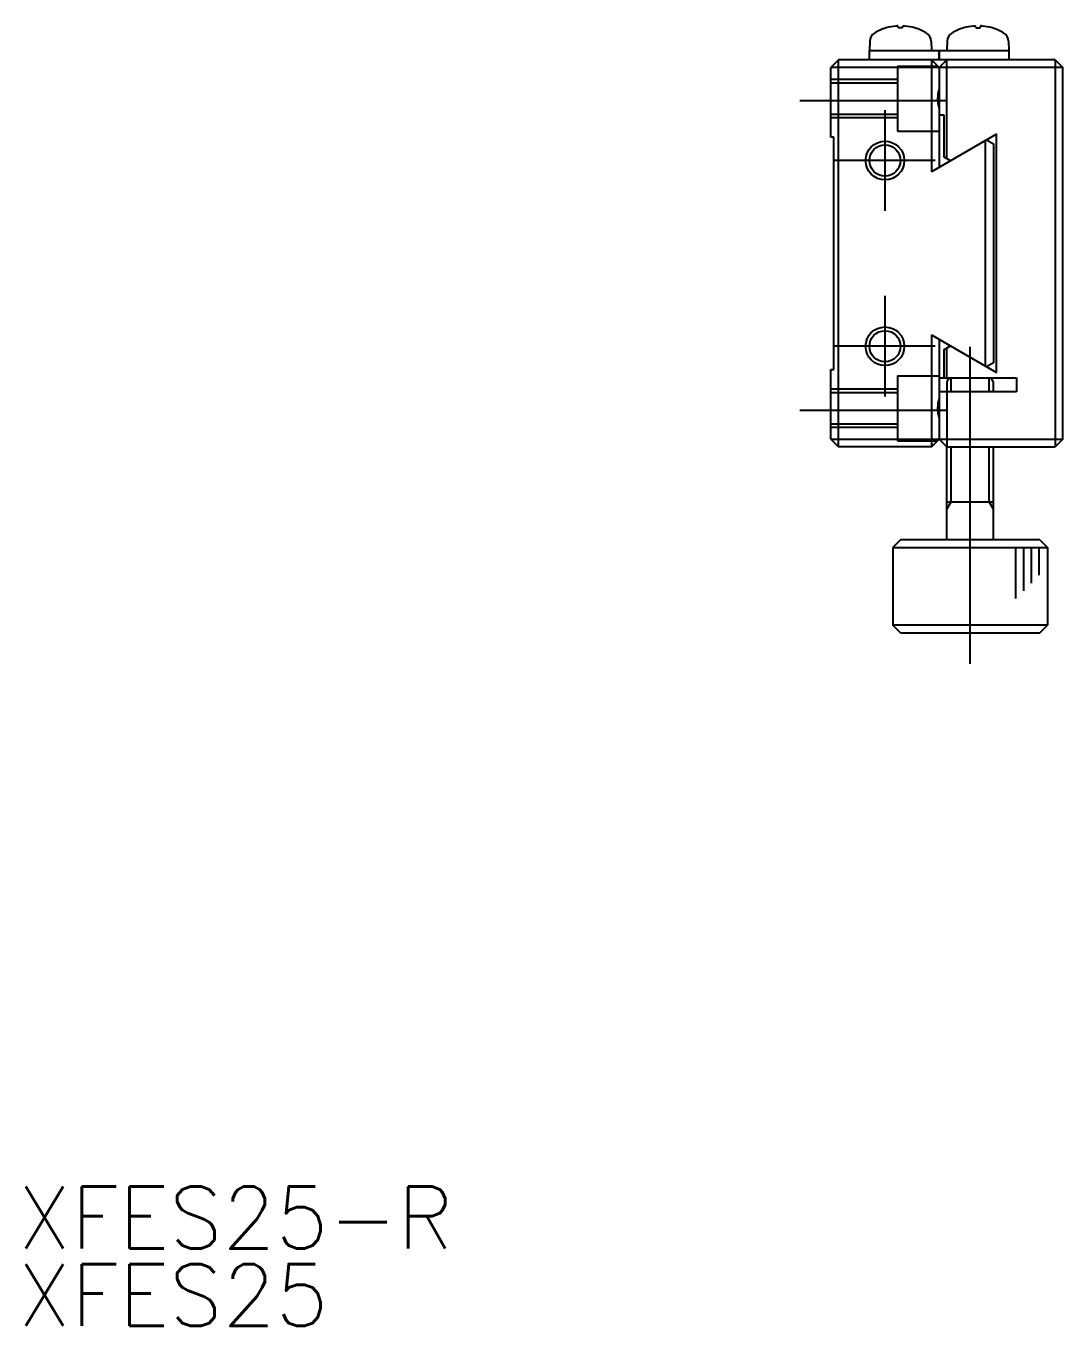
# Model space of a CAD drawing. Extents: x 1 to 191, y 0 to 116.
# Drawn here: x 0.5 to 67.5, y 0 to 84 of the extents above; entities that cross this region are included whole.
import ezdxf

# ---------------------------------------------------------------- set-up
doc = ezdxf.new("R2010")
doc.units = 0
doc.linetypes.add('CENTER', pattern=[50.8, 31.75, -6.35, 6.35, -6.35])
doc.linetypes.add('DASHED', pattern=[19.05, 12.7, -6.35])
doc.layers.get('0').update_dxf_attribs({"linetype": 'CONTINUOUS'})
doc.layers.add('CENTER', color=1, linetype='CENTER')
doc.styles.get("Standard").update_dxf_attribs({"font": 'txt.shx', "height": 3, "bigfont": 'bigfont.shx'})

# ---------------------------------------------------------------- blocks, each defined once
blk = doc.blocks.new('*U1')
at = {"color": 7, "linetype": 'CONTINUOUS'}
blk.add_text('XFES25-R', height=4, dxfattribs=at).set_placement((0, 5))
blk = doc.blocks.new('*U2')
at = {"color": 7, "linetype": 'CONTINUOUS'}
blk.add_text('XFES25', height=4, dxfattribs=at).set_placement((0, 0))

msp = doc.modelspace()

# ---------------------------------------------------------------- linework, layer by layer
at = {"color": 7, "linetype": 'CONTINUOUS'}
for p, q in [((56.085, 83.838), (56.084, 83.838)), ((56.864, 83.838), (56.84, 83.958)), ((57.141, 83.838), (56.864, 83.838)), ((57.141, 83.838), (57.165, 83.958)), ((57.921, 83.838), (57.92, 83.838)), ((61.084, 83.838), (61.085, 83.838)), ((61.864, 83.838), (61.84, 83.958)), ((61.864, 83.838), (62.141, 83.838)), ((62.141, 83.838), (62.165, 83.958)), ((62.92, 83.838), (62.921, 83.838)), ((55.024, 82.979), (55.002, 82.375)), ((55.002, 82.375), (64.002, 82.375)), ((55.002, 81.775), (55.002, 82.375)), ((58.981, 82.979), (59.002, 82.375)), ((59.502, 81.775), (59.502, 82.375)), ((59.502, 82.375), (59.502, 81.775)), ((60.024, 82.979), (60.002, 82.375)), ((63.981, 82.979), (64.002, 82.375)), ((64.002, 82.375), (64.002, 81.775)), ((53.002, 81.775), (52.502, 81.275)), ((53.002, 56.775), (53.002, 81.775)), ((67.002, 81.775), (53.002, 81.775)), ((59.502, 81.275), (59.002, 81.775)), ((59.002, 81.775), (59.002, 74.542)), ((59.502, 81.275), (60.002, 81.775)), ((60.002, 75.388), (60.002, 81.775)), ((67.002, 81.775), (67.002, 56.775)), ((67.002, 81.775), (67.502, 81.275)), ((52.502, 76.775), (52.502, 81.275)), ((67.502, 81.275), (52.502, 81.275)), ((59.502, 81.275), (59.502, 74.831)), ((59.502, 81.275), (59.502, 78.217)), ((67.502, 57.275), (67.502, 81.275)), ((67.502, 76.775), (67.502, 81.275)), ((59.502, 78.217), (59.802, 78.217)), ((59.802, 78.217), (59.802, 75.504)), ((52.702, 76.775), (52.502, 76.775)), ((52.702, 61.775), (52.702, 76.775)), ((63.202, 76.967), (59.002, 74.542)), ((62.502, 61.987), (62.502, 76.563)), ((62.569, 76.601), (63.002, 76.351)), ((63.202, 61.583), (63.202, 76.967)), ((63.002, 76.351), (63.002, 62.199)), ((60.235, 75.254), (59.802, 75.504)), ((59.002, 64.008), (63.202, 61.583)), ((59.002, 64.008), (59.002, 56.775)), ((59.502, 63.72), (59.502, 57.275)), ((59.802, 63.046), (60.235, 63.296)), ((59.802, 63.046), (59.802, 61.233)), ((60.002, 61.233), (60.002, 63.162)), ((63.002, 62.199), (62.569, 61.949)), ((52.502, 57.275), (52.502, 61.775)), ((52.502, 61.775), (52.702, 61.775)), ((59.502, 61.233), (64.502, 61.233)), ((60.002, 60.933), (60.002, 56.775)), ((63.002, 60.333), (63.002, 60.933)), ((64.502, 61.233), (64.502, 60.333)), ((64.502, 60.333), (59.502, 60.333)), ((52.502, 57.275), (67.502, 57.275)), ((52.502, 57.275), (53.002, 56.775)), ((59.002, 56.775), (59.502, 57.275)), ((60.002, 56.775), (59.502, 57.275)), ((67.502, 57.275), (67.002, 56.775)), ((59.002, 56.775), (53.002, 56.775)), ((60.002, 56.775), (67.002, 56.775)), ((60.002, 50.775), (60.002, 56.775)), ((63.002, 50.775), (63.002, 56.775)), ((60.002, 53.233), (63.002, 53.233)), ((57.002, 50.775), (56.502, 50.275)), ((66.002, 50.775), (57.002, 50.775)), ((66.002, 50.775), (66.502, 50.275)), ((56.502, 50.275), (66.502, 50.275)), ((56.502, 50.275), (56.502, 45.275)), ((66.502, 50.275), (66.502, 45.275)), ((66.502, 45.275), (56.502, 45.275)), ((57.002, 44.775), (56.502, 45.275)), ((57.002, 44.775), (66.002, 44.775)), ((66.002, 44.775), (66.502, 45.275))]:
    msp.add_line(p, q, dxfattribs=at)
at = {"color": 3, "linetype": 'DASHED'}
for p, q in [((56.802, 81.375), (56.802, 77.175)), ((56.802, 81.375), (59.402, 81.375)), ((52.502, 80.525), (56.802, 80.525)), ((52.502, 80.282), (56.802, 80.282)), ((52.502, 78.269), (56.802, 78.269)), ((56.802, 78.025), (52.502, 78.025)), ((56.802, 77.175), (59.502, 77.175)), ((56.802, 61.375), (56.802, 57.175)), ((56.802, 61.375), (59.502, 61.375)), ((52.502, 60.525), (56.802, 60.525)), ((52.502, 60.282), (56.802, 60.282)), ((52.502, 58.269), (56.802, 58.269)), ((56.802, 58.025), (52.502, 58.025)), ((56.802, 57.175), (59.402, 57.175))]:
    msp.add_line(p, q, dxfattribs=at)
at = {"color": 3, "linetype": 'CONTINUOUS'}
for p, q in [((60.273, 60.333), (60.273, 61.233)), ((62.732, 60.333), (62.732, 61.233)), ((60.273, 53.233), (60.273, 56.775)), ((62.732, 53.233), (62.732, 56.775)), ((60.002, 52.765), (60.273, 53.233)), ((63.002, 52.765), (62.732, 53.233)), ((64.443, 50.272), (64.443, 46.984)), ((64.943, 50.272), (64.943, 47.484)), ((65.443, 50.272), (65.443, 47.984)), ((65.943, 50.272), (65.943, 48.484))]:
    msp.add_line(p, q, dxfattribs=at)
for centre in [(56.002, 75.275), (56.002, 63.275)]:
    msp.add_circle(centre, 1.25, dxfattribs=at)
at = {"color": 7, "linetype": 'CONTINUOUS'}
for centre in [(56.002, 75.275), (56.002, 63.275)]:
    msp.add_circle(centre, 1.006, dxfattribs=at)
for centre, radius, start, end in [((56.802, 83.518), 0.444, 89.48856, 90.01772), ((62.203, 83.518), 0.444, 89.98228, 90.51144), ((55.663, 82.957), 0.64, 121.54462, 178), ((57.002, 80.775), 3.2, 107.01118, 121.54462), ((56.084, 83.778), 0.06, 90, 107.01118), ((56.998, 80.766), 3.204, 95.10361, 106.55625), ((56.836, 82.579), 1.385, 94.6081, 95.10313), ((56.837, 82.567), 1.396, 94.11339, 94.61027), ((56.832, 82.65), 1.314, 93.59057, 94.11565), ((56.822, 82.808), 1.155, 93.00998, 93.59329), ((56.814, 82.961), 1.002, 92.36146, 93.00611), ((56.81, 83.038), 0.924, 92.02305, 92.35807), ((56.808, 83.104), 0.859, 91.67466, 92.02343), ((56.806, 83.178), 0.784, 91.30738, 91.67512), ((56.804, 83.26), 0.702, 90.91471, 91.30794), ((56.803, 83.346), 0.616, 90.4884, 90.91544), ((56.802, 83.435), 0.528, 90.01756, 90.48936), ((56.802, 83.57), 0.392, 88.91361, 89.48871), ((56.803, 83.622), 0.341, 88.28071, 88.91486), ((56.805, 83.674), 0.288, 87.57, 88.28236), ((56.807, 83.725), 0.237, 86.75557, 87.57225), ((56.81, 83.774), 0.189, 85.80094, 86.75876), ((56.813, 83.817), 0.145, 84.65278, 85.80562), ((56.817, 83.856), 0.106, 83.22977, 84.65997), ((56.82, 83.887), 0.0743, 81.4055, 83.23999), ((56.824, 83.909), 0.0521, 79.10766, 81.41283), ((56.827, 83.926), 0.0349, 76.14159, 79.12479), ((56.83, 83.939), 0.0218, 72.12987, 76.17418), ((56.833, 83.948), 0.0126, 66.40914, 72.18655), ((56.835, 83.953), 0.00663, 57.67978, 66.49772), ((56.837, 83.956), 0.00314, 43.36933, 57.83033), ((56.838, 83.957), 0.00149, 19.61833, 43.41828), ((57.168, 83.956), 0.00311, 122.2657, 136.67729), ((57.166, 83.957), 0.00148, 136.66289, 160.33312), ((57.169, 83.953), 0.00652, 113.5956, 122.4483), ((57.172, 83.948), 0.0125, 107.94833, 113.72177), ((57.175, 83.939), 0.0216, 103.97518, 108.01076), ((57.178, 83.927), 0.0345, 101.02711, 104.00947), ((57.181, 83.91), 0.0515, 98.74211, 101.04691), ((57.184, 83.889), 0.0731, 96.90776, 98.75415), ((57.188, 83.861), 0.101, 95.41429, 96.90946), ((57.191, 83.822), 0.14, 94.23185, 95.42253), ((57.195, 83.777), 0.185, 93.25826, 94.23707), ((57.198, 83.727), 0.235, 92.43501, 93.26176), ((57.2, 83.673), 0.289, 91.72247, 92.43746), ((57.202, 83.617), 0.345, 91.09276, 91.72424), ((57.203, 83.561), 0.401, 90.52564, 91.09409), ((57.203, 83.507), 0.455, 90.00589, 90.52667), ((57.203, 83.453), 0.509, 89.52278, 90.00561), ((57.202, 83.363), 0.599, 89.08958, 89.52316), ((57.201, 83.271), 0.691, 88.69479, 89.09039), ((57.199, 83.183), 0.78, 88.32844, 88.69541), ((57.197, 83.101), 0.861, 87.9834, 88.32893), ((57.194, 83.028), 0.934, 87.65399, 87.9838), ((57.192, 82.966), 0.997, 87.33558, 87.65433), ((57.189, 82.916), 1.047, 87.02427, 87.33587), ((57.185, 82.833), 1.13, 86.42259, 87.01834), ((57.174, 82.667), 1.297, 85.8913, 86.4252), ((57.167, 82.563), 1.4, 84.8971, 85.89216), ((57.007, 80.766), 3.204, 73.44375, 84.89639), ((57.921, 83.778), 0.06, 72.98882, 90), ((57.002, 80.775), 3.2, 58.45538, 72.98882), ((58.342, 82.957), 0.64, 2, 58.45538), ((60.663, 82.957), 0.64, 121.54462, 178), ((62.002, 80.775), 3.2, 107.01118, 121.54462), ((61.084, 83.778), 0.06, 90, 107.01118), ((61.998, 80.766), 3.204, 95.10361, 106.55625), ((61.838, 82.563), 1.4, 94.10784, 95.1029), ((61.83, 82.667), 1.297, 93.5748, 94.1087), ((61.82, 82.833), 1.13, 92.98166, 93.57741), ((61.816, 82.916), 1.047, 92.66413, 92.97573), ((61.813, 82.966), 0.997, 92.34567, 92.66442), ((61.811, 83.028), 0.934, 92.0162, 92.34601), ((61.808, 83.101), 0.861, 91.67107, 92.0166), ((61.806, 83.183), 0.78, 91.30459, 91.67156), ((61.804, 83.271), 0.691, 90.90961, 91.30521), ((61.802, 83.363), 0.599, 90.47684, 90.91042), ((61.802, 83.453), 0.509, 89.99439, 90.47722), ((61.802, 83.507), 0.455, 89.47333, 89.99411), ((61.802, 83.561), 0.401, 88.90591, 89.47436), ((61.803, 83.617), 0.345, 88.27576, 88.90724), ((61.805, 83.673), 0.289, 87.56254, 88.27753), ((61.807, 83.727), 0.235, 86.73824, 87.56499), ((61.81, 83.777), 0.185, 85.76293, 86.74174), ((61.813, 83.822), 0.14, 84.57747, 85.76815), ((61.817, 83.861), 0.101, 83.09054, 84.58571), ((61.82, 83.889), 0.0731, 81.24585, 83.09224), ((61.824, 83.91), 0.0515, 78.95309, 81.25789), ((61.827, 83.927), 0.0345, 75.99053, 78.97289), ((61.83, 83.939), 0.0216, 71.98924, 76.02482), ((61.833, 83.948), 0.0125, 66.27823, 72.05167), ((61.835, 83.953), 0.00652, 57.5517, 66.4044), ((61.837, 83.956), 0.00311, 43.32271, 57.7343), ((61.838, 83.957), 0.00148, 19.66688, 43.33711), ((62.168, 83.956), 0.00314, 122.16967, 136.63067), ((62.166, 83.957), 0.00149, 136.58172, 160.38167), ((62.169, 83.953), 0.00663, 113.50228, 122.32022), ((62.172, 83.948), 0.0126, 107.81345, 113.59086), ((62.175, 83.939), 0.0218, 103.82582, 107.87013), ((62.178, 83.926), 0.0349, 100.87521, 103.85841), ((62.181, 83.909), 0.0521, 98.58717, 100.89234), ((62.184, 83.887), 0.0743, 96.76001, 98.5945), ((62.188, 83.856), 0.106, 95.34003, 96.77023), ((62.192, 83.817), 0.145, 94.19438, 95.34722), ((62.195, 83.774), 0.189, 93.24124, 94.19906), ((62.198, 83.725), 0.237, 92.42775, 93.24443), ((62.2, 83.674), 0.288, 91.71764, 92.43), ((62.202, 83.622), 0.341, 91.08514, 91.71929), ((62.203, 83.57), 0.392, 90.51129, 91.08639), ((62.203, 83.435), 0.528, 89.51064, 89.98244), ((62.202, 83.346), 0.616, 89.08456, 89.5116), ((62.201, 83.26), 0.702, 88.69206, 89.08529), ((62.199, 83.178), 0.784, 88.32488, 88.69262), ((62.197, 83.104), 0.859, 87.97657, 88.32534), ((62.195, 83.038), 0.924, 87.64193, 87.97695), ((62.191, 82.961), 1.002, 86.99389, 87.63854), ((62.183, 82.808), 1.155, 86.40671, 86.99002), ((62.173, 82.65), 1.314, 85.88435, 86.40943), ((62.167, 82.567), 1.396, 85.38973, 85.88661), ((62.168, 82.579), 1.385, 84.89687, 85.3919), ((62.007, 80.766), 3.204, 73.44375, 84.89639), ((62.921, 83.778), 0.06, 72.98882, 90), ((62.002, 80.775), 3.2, 58.45538, 72.98882), ((63.342, 82.957), 0.64, 2, 58.45538), ((61.502, 79.275), 2.1, 162.24721, 197.75279), ((60.302, 60.933), 0.3, 90, 180), ((62.702, 60.933), 0.3, 0, 90), ((61.502, 59.275), 2.1, 162.24721, 197.75279)]:
    msp.add_arc(centre, radius, start, end, dxfattribs=at)
at = {"layer": 'CENTER', "color": 1, "linetype": 'CENTER'}
for p, q in [((50.502, 79.15), (60.002, 79.15)), ((56.002, 78.525), (56.002, 72.025)), ((59.252, 75.275), (52.752, 75.275)), ((56.002, 66.525), (56.002, 60.025)), ((59.252, 63.275), (52.752, 63.275)), ((61.502, 42.775), (61.502, 63.233)), ((50.502, 59.15), (60.002, 59.15))]:
    msp.add_line(p, q, dxfattribs=at)

# ---------------------------------------------------------------- block references
at = {"color": 7, "linetype": 'CONTINUOUS'}
for name in ['*U1', '*U2']:
    msp.add_blockref(name, (0, 0), dxfattribs=at)

doc.saveas('drawing.dxf')
